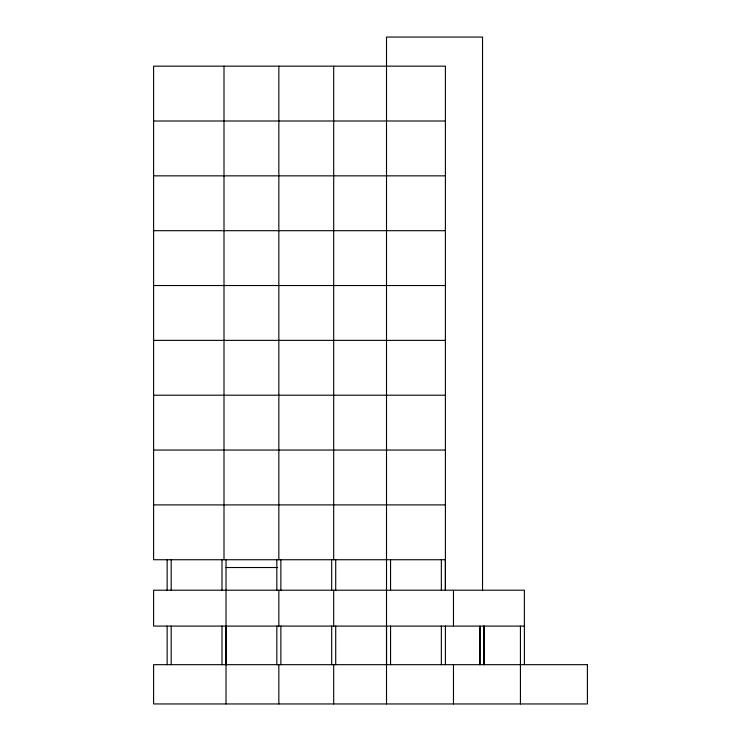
<?xml version="1.0" encoding="UTF-8"?>
<svg xmlns="http://www.w3.org/2000/svg" width="741" height="741" viewBox="0 0 741 741"><rect width="100%" height="100%" fill="white"/><g stroke="black" fill="none" stroke-linecap="round" stroke-linejoin="round"><path stroke-width="1.11" d="M226.024 664.677L226.024 626.089M386.515 664.677L386.515 626.089M153.6 121.005L445.397 121.005M153.6 175.849L445.397 175.849M153.6 230.692L445.397 230.692M153.6 285.526L445.397 285.526M153.6 340.369L445.397 340.369M153.6 395.212L445.397 395.212M153.6 450.056L445.397 450.056M153.6 504.899L445.397 504.899M226.024 567.523L277.699 567.523M524.387 626.089L153.6 626.089L153.6 590.207L524.387 590.207L524.387 664.677M520.432 626.089L520.432 703.95M483.984 626.089L483.984 664.677M483.901 626.089L483.901 664.677M482.53 590.707L482.53 37.05L386.515 37.05L386.515 65.949M453.473 590.207L453.473 626.089M453.473 664.677L453.473 703.95M445.397 626.089L445.397 664.677M441.349 559.733L441.349 590.207M441.349 626.089L441.349 664.677M390.553 559.733L390.553 590.207M390.553 626.089L390.553 664.677M386.515 66.162L386.515 703.95M335.71 559.733L335.71 590.207M335.71 626.089L335.71 664.677M333.691 66.162L333.691 559.733M333.691 590.207L333.691 626.089M333.691 664.677L333.691 703.95M331.672 559.733L331.672 590.207M331.672 626.089L331.672 664.677M280.867 559.733L280.867 590.207M280.867 626.089L280.867 664.677M278.848 66.162L278.848 559.733M278.848 590.207L278.848 626.089M278.848 664.677L278.848 703.95M276.828 559.733L276.828 590.207M276.828 626.089L276.828 664.677M226.024 559.733L226.024 703.95M224.004 66.162L224.004 559.733M221.985 559.733L221.985 590.207M221.985 626.089L221.985 664.677M171.19 559.733L171.19 590.207M171.19 626.089L171.19 664.677M167.142 559.733L167.142 590.207M167.142 626.089L167.142 664.677M445.397 559.733L445.397 590.207L445.397 66.162L153.6 66.162L153.6 559.733L445.397 559.733M587.4 664.677L153.6 664.677L153.6 703.95L587.4 703.95L587.4 664.677M479.946 664.677L479.946 626.089L479.862 664.677"/></g></svg>
